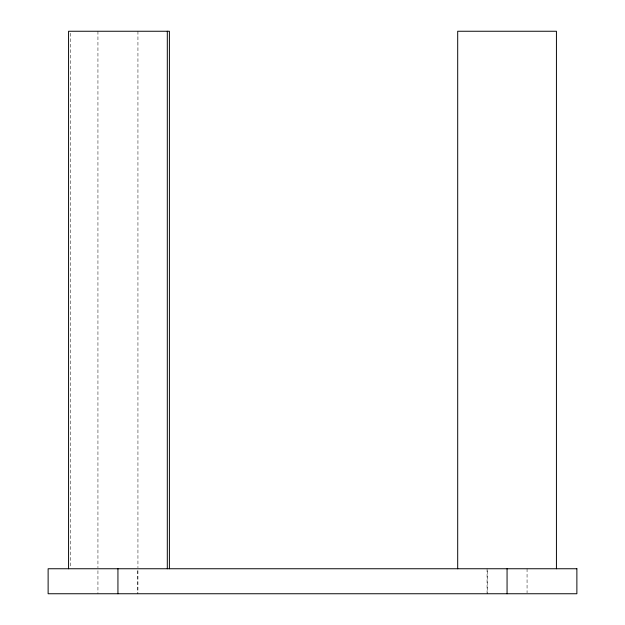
<?xml version="1.0" encoding="UTF-8"?>
<svg xmlns="http://www.w3.org/2000/svg" width="625" height="625" viewBox="0 0 625 625"><rect width="100%" height="100%" fill="white"/><g stroke="black" fill="none" stroke-linecap="round" stroke-linejoin="round"><path stroke-width="0.47" stroke-dasharray="3.12 2.34" d="M527.062 568.75L527.062 592.789M487.453 570.672L487.453 593.75M487.063 568.75L487.063 593.75M137.938 31.25L137.938 567.773M137.938 570.672L137.938 593.75M137.547 570.672L137.547 593.75M97.938 31.25L97.938 567.773M97.938 570.672L97.938 593.75M70.672 33.203L70.672 567.773"/><path stroke-width="0.94" d="M556.43 568.75L556.43 31.25L457.695 31.25L457.695 568.75M507.062 568.75L507.062 593.75M169.398 568.75L169.398 31.25L68.57 31.25L68.57 568.75M167.305 31.25L167.305 568.75M117.938 568.75L117.938 593.75M576.875 568.75L48.125 568.75L48.125 593.75L576.875 593.75L576.875 568.75"/></g></svg>
